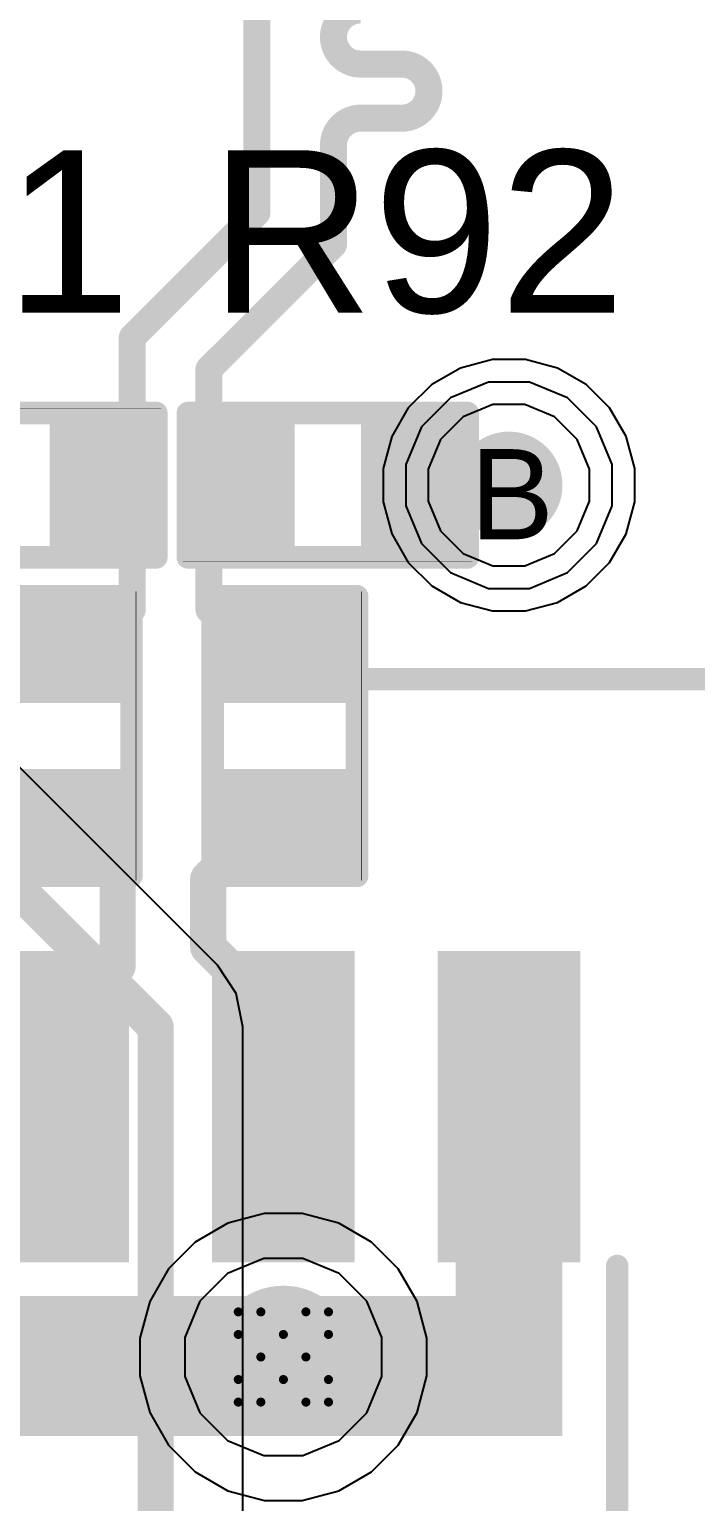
# Model space of a CAD drawing. Header units: inches. Extents: x 0 to 5379, y 0 to 5429.
# Drawn here: x 159.37 to 163.12, y 92.97 to 101.26 of the extents above; entities that cross this region are included whole.
import ezdxf

# ---------------------------------------------------------------- set-up
doc = ezdxf.new("R2010")
doc.units = ezdxf.units.IN
for name, color, linetype in [('Bottom Layer', 5, 'Continuous'), ('Bottom Solder', 6, 'Continuous'), ('Drill Drawing', 1, 'Continuous'), ('GND01', 16, 'Continuous'), ('GND02', 76, 'Continuous'), ('PWR', 156, 'Continuous'), ('SIG 01', 90, 'Continuous'), ('Top Layer', 1, 'Continuous'), ('Top Overlay', 2, 'Continuous'), ('Top Paste', 8, 'Continuous'), ('Top Solder', 216, 'Continuous'), ('Via Holes', 16, 'Continuous')]:
    doc.layers.add(name, color=color, linetype=linetype)
doc.styles.add('Arial', font='', dxfattribs={"height": 0.2})
doc.styles.get('Arial').set_extended_font_data('Arial')

# ---------------------------------------------------------------- blocks, each defined once
blk = doc.blocks.new('R___0402_29')
at = {"layer": 'Top Layer'}
for points in [[(-0.6985, -0.3175), (-0.6985, 0.3175), (-0.2413, 0.3175), (-0.2413, -0.3175)], [(0.2413, -0.3175), (0.2413, 0.3175), (0.6985, 0.3175), (0.6985, -0.3175)]]:
    blk.add_hatch(color=1, dxfattribs=at).paths.add_polyline_path(points)
at = {"layer": 'Top Paste'}
for points in [[(-0.6985, -0.3175), (-0.6985, 0.3175), (-0.2413, 0.3175), (-0.2413, -0.3175)], [(0.2413, -0.3175), (0.2413, 0.3175), (0.6985, 0.3175), (0.6985, -0.3175)]]:
    blk.add_hatch(color=8, dxfattribs=at).paths.add_polyline_path(points)
at = {"layer": 'Top Solder'}
for points in [[(-0.7535, -0.3725), (-0.7535, 0.3725), (-0.1863, 0.3725), (-0.1863, -0.3725)], [(0.1863, -0.3725), (0.1863, 0.3725), (0.7535, 0.3725), (0.7535, -0.3725)]]:
    blk.add_hatch(color=216, dxfattribs=at).paths.add_polyline_path(points)
at = {"layer": 'Top Overlay'}
for points in [[(0.7874, 0.4064, 0.127, 0.127, 0), (-0.7874, 0.4064, 0.127, 0.127, 0)], [(-0.7874, 0.4064, 0.127, 0.127, 0), (-0.7874, -0.4064, 0.127, 0.127, 0)], [(0.7874, 0.4064, 0.127, 0.127, 0), (0.7874, -0.4064, 0.127, 0.127, 0)], [(0.7874, -0.4064, 0.127, 0.127, 0), (-0.7874, -0.4064, 0.127, 0.127, 0)], [(0.8128, -0.4318, 0.00323, 0.00323, 0), (-0.8128, -0.4318, 0.00323, 0.00323, 0)]]:
    blk.add_lwpolyline(points, format="xyseb", dxfattribs=at)
for points in [[(-0.8191, 0.4064, 0.0635, 0.0635, 1), (-0.7556, 0.4064, 0.0635, 0.0635, 1)], [(-0.8191, 0.4064, 0.0635, 0.0635, 1), (-0.7556, 0.4064, 0.0635, 0.0635, 1)], [(0.7556, 0.4064, 0.0635, 0.0635, 1), (0.8191, 0.4064, 0.0635, 0.0635, 1)], [(0.7556, 0.4064, 0.0635, 0.0635, 1), (0.8191, 0.4064, 0.0635, 0.0635, 1)], [(-0.8191, -0.4064, 0.0635, 0.0635, 1), (-0.7556, -0.4064, 0.0635, 0.0635, 1)], [(-0.8191, -0.4064, 0.0635, 0.0635, 1), (-0.7556, -0.4064, 0.0635, 0.0635, 1)], [(0.7556, -0.4064, 0.0635, 0.0635, 1), (0.8191, -0.4064, 0.0635, 0.0635, 1)], [(0.7556, -0.4064, 0.0635, 0.0635, 1), (0.8191, -0.4064, 0.0635, 0.0635, 1)], [(-0.8136, -0.4318, 0.00161, 0.00161, 1), (-0.812, -0.4318, 0.00161, 0.00161, 1)], [(0.812, -0.4318, 0.00161, 0.00161, 1), (0.8136, -0.4318, 0.00161, 0.00161, 1)]]:
    blk.add_lwpolyline(points, format="xyseb", close=True, dxfattribs=at)
blk = doc.blocks.new('R___0402_30')
at = {"layer": 'Top Layer'}
for points in [[(-0.6985, -0.3175), (-0.6985, 0.3175), (-0.2413, 0.3175), (-0.2413, -0.3175)], [(0.2413, -0.3175), (0.2413, 0.3175), (0.6985, 0.3175), (0.6985, -0.3175)]]:
    blk.add_hatch(color=1, dxfattribs=at).paths.add_polyline_path(points)
at = {"layer": 'Top Paste'}
for points in [[(-0.6985, -0.3175), (-0.6985, 0.3175), (-0.2413, 0.3175), (-0.2413, -0.3175)], [(0.2413, -0.3175), (0.2413, 0.3175), (0.6985, 0.3175), (0.6985, -0.3175)]]:
    blk.add_hatch(color=8, dxfattribs=at).paths.add_polyline_path(points)
at = {"layer": 'Top Solder'}
for points in [[(-0.7535, -0.3725), (-0.7535, 0.3725), (-0.1863, 0.3725), (-0.1863, -0.3725)], [(0.1863, -0.3725), (0.1863, 0.3725), (0.7535, 0.3725), (0.7535, -0.3725)]]:
    blk.add_hatch(color=216, dxfattribs=at).paths.add_polyline_path(points)
at = {"layer": 'Top Overlay'}
for points in [[(-0.7874, 0.4064, 0.127, 0.127, 0), (0.7874, 0.4064, 0.127, 0.127, 0)], [(-0.7874, -0.4064, 0.127, 0.127, 0), (-0.7874, 0.4064, 0.127, 0.127, 0)], [(0.7874, -0.4064, 0.127, 0.127, 0), (0.7874, 0.4064, 0.127, 0.127, 0)], [(-0.7874, -0.4064, 0.127, 0.127, 0), (0.7874, -0.4064, 0.127, 0.127, 0)], [(-0.8128, -0.4318, 0.00323, 0.00323, 0), (0.8128, -0.4318, 0.00323, 0.00323, 0)]]:
    blk.add_lwpolyline(points, format="xyseb", dxfattribs=at)
for points in [[(-0.8191, 0.4064, 0.0635, 0.0635, 1), (-0.7556, 0.4064, 0.0635, 0.0635, 1)], [(-0.8191, 0.4064, 0.0635, 0.0635, 1), (-0.7556, 0.4064, 0.0635, 0.0635, 1)], [(0.7556, 0.4064, 0.0635, 0.0635, 1), (0.8191, 0.4064, 0.0635, 0.0635, 1)], [(0.7556, 0.4064, 0.0635, 0.0635, 1), (0.8191, 0.4064, 0.0635, 0.0635, 1)], [(-0.8191, -0.4064, 0.0635, 0.0635, 1), (-0.7556, -0.4064, 0.0635, 0.0635, 1)], [(-0.8191, -0.4064, 0.0635, 0.0635, 1), (-0.7556, -0.4064, 0.0635, 0.0635, 1)], [(0.7556, -0.4064, 0.0635, 0.0635, 1), (0.8191, -0.4064, 0.0635, 0.0635, 1)], [(0.7556, -0.4064, 0.0635, 0.0635, 1), (0.8191, -0.4064, 0.0635, 0.0635, 1)], [(-0.8136, -0.4318, 0.00161, 0.00161, 1), (-0.812, -0.4318, 0.00161, 0.00161, 1)], [(0.812, -0.4318, 0.00161, 0.00161, 1), (0.8136, -0.4318, 0.00161, 0.00161, 1)]]:
    blk.add_lwpolyline(points, format="xyseb", close=True, dxfattribs=at)
blk = doc.blocks.new('SOIC_8_0_154___3_90___W______73')
at = {"layer": 'Top Layer'}
for points in [[(-3.475, 1.605), (-3.475, 2.205), (-1.925, 2.205), (-1.925, 1.605)], [(1.925, 1.605), (1.925, 2.205), (3.475, 2.205), (3.475, 1.605)], [(-3.475, 0.335), (-3.475, 0.935), (-1.925, 0.935), (-1.925, 0.335)], [(1.925, 0.335), (1.925, 0.935), (3.475, 0.935), (3.475, 0.335)], [(-3.475, -0.935), (-3.475, -0.335), (-1.925, -0.335), (-1.925, -0.935)], [(1.925, -0.935), (1.925, -0.335), (3.475, -0.335), (3.475, -0.935)], [(-3.475, -2.205), (-3.475, -1.605), (-1.925, -1.605), (-1.925, -2.205)], [(1.925, -2.205), (1.925, -1.605), (3.475, -1.605), (3.475, -2.205)]]:
    blk.add_hatch(color=1, dxfattribs=at).paths.add_polyline_path(points)
at = {"layer": 'Top Overlay'}
blk.add_hatch(color=2, dxfattribs=at).paths.add_polyline_path([(-1.8382, 1.6254), (-1.4826, 1.6254), (-1.4826, 2.2096), (-1.8382, 2.2096)])
at = {"layer": 'Top Paste'}
for points in [[(-3.475, 1.605), (-3.475, 2.205), (-1.925, 2.205), (-1.925, 1.605)], [(1.925, 1.605), (1.925, 2.205), (3.475, 2.205), (3.475, 1.605)], [(-3.475, 0.335), (-3.475, 0.935), (-1.925, 0.935), (-1.925, 0.335)], [(1.925, 0.335), (1.925, 0.935), (3.475, 0.935), (3.475, 0.335)], [(-3.475, -0.935), (-3.475, -0.335), (-1.925, -0.335), (-1.925, -0.935)], [(1.925, -0.935), (1.925, -0.335), (3.475, -0.335), (3.475, -0.935)], [(-3.475, -2.205), (-3.475, -1.605), (-1.925, -1.605), (-1.925, -2.205)], [(1.925, -2.205), (1.925, -1.605), (3.475, -1.605), (3.475, -2.205)]]:
    blk.add_hatch(color=8, dxfattribs=at).paths.add_polyline_path(points)
at = {"layer": 'Top Solder'}
for points in [[(-3.5766, 1.5034), (-3.5766, 2.3066), (-1.8234, 2.3066), (-1.8234, 1.5034)], [(1.8234, 1.5034), (1.8234, 2.3066), (3.5766, 2.3066), (3.5766, 1.5034)], [(-3.5766, 0.2334), (-3.5766, 1.0366), (-1.8234, 1.0366), (-1.8234, 0.2334)], [(1.8234, 0.2334), (1.8234, 1.0366), (3.5766, 1.0366), (3.5766, 0.2334)], [(-3.5766, -1.0366), (-3.5766, -0.2334), (-1.8234, -0.2334), (-1.8234, -1.0366)], [(1.8234, -1.0366), (1.8234, -0.2334), (3.5766, -0.2334), (3.5766, -1.0366)], [(-3.5766, -2.3066), (-3.5766, -1.5034), (-1.8234, -1.5034), (-1.8234, -2.3066)], [(1.8234, -2.3066), (1.8234, -1.5034), (3.5766, -1.5034), (3.5766, -2.3066)]]:
    blk.add_hatch(color=216, dxfattribs=at).paths.add_polyline_path(points)
at = {"layer": 'Top Overlay'}
for points in [[(-1.8288, 2.5146, 0.127, 0.127, 0), (1.8034, 2.5146, 0.127, 0.127, 0)], [(-3.794, 2.0574, 0.127, 0.127, 0), (-3.667, 1.9304, 0.127, 0.127, 0)], [(-3.794, 2.0574, 0.127, 0.127, 0), (-3.794, 1.8034, 0.127, 0.127, 0)], [(-3.667, 1.9304, 0.127, 0.127, 0), (-3.794, 1.8034, 0.127, 0.127, 0)], [(-1.8288, -2.5146, 0.127, 0.127, 0), (1.8034, -2.5146, 0.127, 0.127, 0)]]:
    blk.add_lwpolyline(points, format="xyseb", dxfattribs=at)
for points in [[(-1.8605, 2.5146, 0.0635, 0.0635, 1), (-1.7971, 2.5146, 0.0635, 0.0635, 1)], [(1.7716, 2.5146, 0.0635, 0.0635, 1), (1.8352, 2.5146, 0.0635, 0.0635, 1)], [(-3.8258, 2.0574, 0.0635, 0.0635, 1), (-3.7623, 2.0574, 0.0635, 0.0635, 1)], [(-3.8258, 2.0574, 0.0635, 0.0635, 1), (-3.7623, 2.0574, 0.0635, 0.0635, 1)], [(-3.6988, 1.9304, 0.0635, 0.0635, 1), (-3.6353, 1.9304, 0.0635, 0.0635, 1)], [(-3.6988, 1.9304, 0.0635, 0.0635, 1), (-3.6353, 1.9304, 0.0635, 0.0635, 1)], [(-3.8258, 1.8034, 0.0635, 0.0635, 1), (-3.7623, 1.8034, 0.0635, 0.0635, 1)], [(-3.8258, 1.8034, 0.0635, 0.0635, 1), (-3.7623, 1.8034, 0.0635, 0.0635, 1)], [(-1.8605, -2.5146, 0.0635, 0.0635, 1), (-1.7971, -2.5146, 0.0635, 0.0635, 1)], [(1.7716, -2.5146, 0.0635, 0.0635, 1), (1.8352, -2.5146, 0.0635, 0.0635, 1)]]:
    blk.add_lwpolyline(points, format="xyseb", close=True, dxfattribs=at)
blk = doc.blocks.new('R___0402_76')
at = {"layer": 'Top Layer'}
for points in [[(-0.6985, -0.3175), (-0.6985, 0.3175), (-0.2413, 0.3175), (-0.2413, -0.3175)], [(0.2413, -0.3175), (0.2413, 0.3175), (0.6985, 0.3175), (0.6985, -0.3175)]]:
    blk.add_hatch(color=1, dxfattribs=at).paths.add_polyline_path(points)
at = {"layer": 'Top Paste'}
for points in [[(-0.6985, -0.3175), (-0.6985, 0.3175), (-0.2413, 0.3175), (-0.2413, -0.3175)], [(0.2413, -0.3175), (0.2413, 0.3175), (0.6985, 0.3175), (0.6985, -0.3175)]]:
    blk.add_hatch(color=8, dxfattribs=at).paths.add_polyline_path(points)
at = {"layer": 'Top Solder'}
for points in [[(-0.7535, -0.3725), (-0.7535, 0.3725), (-0.1863, 0.3725), (-0.1863, -0.3725)], [(0.1863, -0.3725), (0.1863, 0.3725), (0.7535, 0.3725), (0.7535, -0.3725)]]:
    blk.add_hatch(color=216, dxfattribs=at).paths.add_polyline_path(points)
at = {"layer": 'Top Overlay'}
for points in [[(-0.7874, 0.4064, 0.127, 0.127, 0), (0.7874, 0.4064, 0.127, 0.127, 0)], [(-0.7874, 0.4064, 0.127, 0.127, 0), (-0.7874, -0.4064, 0.127, 0.127, 0)], [(0.7874, 0.4064, 0.127, 0.127, 0), (0.7874, -0.4064, 0.127, 0.127, 0)], [(-0.7874, -0.4064, 0.127, 0.127, 0), (0.7874, -0.4064, 0.127, 0.127, 0)], [(-0.8128, -0.4318, 0.00323, 0.00323, 0), (0.8128, -0.4318, 0.00323, 0.00323, 0)]]:
    blk.add_lwpolyline(points, format="xyseb", dxfattribs=at)
for points in [[(-0.8191, 0.4064, 0.0635, 0.0635, 1), (-0.7556, 0.4064, 0.0635, 0.0635, 1)], [(-0.8191, 0.4064, 0.0635, 0.0635, 1), (-0.7556, 0.4064, 0.0635, 0.0635, 1)], [(0.7556, 0.4064, 0.0635, 0.0635, 1), (0.8191, 0.4064, 0.0635, 0.0635, 1)], [(0.7556, 0.4064, 0.0635, 0.0635, 1), (0.8191, 0.4064, 0.0635, 0.0635, 1)], [(-0.8191, -0.4064, 0.0635, 0.0635, 1), (-0.7556, -0.4064, 0.0635, 0.0635, 1)], [(-0.8191, -0.4064, 0.0635, 0.0635, 1), (-0.7556, -0.4064, 0.0635, 0.0635, 1)], [(0.7556, -0.4064, 0.0635, 0.0635, 1), (0.8191, -0.4064, 0.0635, 0.0635, 1)], [(0.7556, -0.4064, 0.0635, 0.0635, 1), (0.8191, -0.4064, 0.0635, 0.0635, 1)], [(-0.8136, -0.4318, 0.00161, 0.00161, 1), (-0.812, -0.4318, 0.00161, 0.00161, 1)], [(0.812, -0.4318, 0.00161, 0.00161, 1), (0.8136, -0.4318, 0.00161, 0.00161, 1)]]:
    blk.add_lwpolyline(points, format="xyseb", close=True, dxfattribs=at)
blk = doc.blocks.new('R___0402_77')
at = {"layer": 'Top Layer'}
for points in [[(-0.6985, -0.3175), (-0.6985, 0.3175), (-0.2413, 0.3175), (-0.2413, -0.3175)], [(0.2413, -0.3175), (0.2413, 0.3175), (0.6985, 0.3175), (0.6985, -0.3175)]]:
    blk.add_hatch(color=1, dxfattribs=at).paths.add_polyline_path(points)
at = {"layer": 'Top Paste'}
for points in [[(-0.6985, -0.3175), (-0.6985, 0.3175), (-0.2413, 0.3175), (-0.2413, -0.3175)], [(0.2413, -0.3175), (0.2413, 0.3175), (0.6985, 0.3175), (0.6985, -0.3175)]]:
    blk.add_hatch(color=8, dxfattribs=at).paths.add_polyline_path(points)
at = {"layer": 'Top Solder'}
for points in [[(-0.7535, -0.3725), (-0.7535, 0.3725), (-0.1863, 0.3725), (-0.1863, -0.3725)], [(0.1863, -0.3725), (0.1863, 0.3725), (0.7535, 0.3725), (0.7535, -0.3725)]]:
    blk.add_hatch(color=216, dxfattribs=at).paths.add_polyline_path(points)
at = {"layer": 'Top Overlay'}
for points in [[(-0.7874, 0.4064, 0.127, 0.127, 0), (0.7874, 0.4064, 0.127, 0.127, 0)], [(-0.7874, 0.4064, 0.127, 0.127, 0), (-0.7874, -0.4064, 0.127, 0.127, 0)], [(0.7874, 0.4064, 0.127, 0.127, 0), (0.7874, -0.4064, 0.127, 0.127, 0)], [(-0.7874, -0.4064, 0.127, 0.127, 0), (0.7874, -0.4064, 0.127, 0.127, 0)], [(-0.8128, -0.4318, 0.00323, 0.00323, 0), (0.8128, -0.4318, 0.00323, 0.00323, 0)]]:
    blk.add_lwpolyline(points, format="xyseb", dxfattribs=at)
for points in [[(-0.8191, 0.4064, 0.0635, 0.0635, 1), (-0.7556, 0.4064, 0.0635, 0.0635, 1)], [(-0.8191, 0.4064, 0.0635, 0.0635, 1), (-0.7556, 0.4064, 0.0635, 0.0635, 1)], [(0.7556, 0.4064, 0.0635, 0.0635, 1), (0.8191, 0.4064, 0.0635, 0.0635, 1)], [(0.7556, 0.4064, 0.0635, 0.0635, 1), (0.8191, 0.4064, 0.0635, 0.0635, 1)], [(-0.8191, -0.4064, 0.0635, 0.0635, 1), (-0.7556, -0.4064, 0.0635, 0.0635, 1)], [(-0.8191, -0.4064, 0.0635, 0.0635, 1), (-0.7556, -0.4064, 0.0635, 0.0635, 1)], [(0.7556, -0.4064, 0.0635, 0.0635, 1), (0.8191, -0.4064, 0.0635, 0.0635, 1)], [(0.7556, -0.4064, 0.0635, 0.0635, 1), (0.8191, -0.4064, 0.0635, 0.0635, 1)], [(-0.8136, -0.4318, 0.00161, 0.00161, 1), (-0.812, -0.4318, 0.00161, 0.00161, 1)], [(0.812, -0.4318, 0.00161, 0.00161, 1), (0.8136, -0.4318, 0.00161, 0.00161, 1)]]:
    blk.add_lwpolyline(points, format="xyseb", close=True, dxfattribs=at)

msp = doc.modelspace()

# ---------------------------------------------------------------- hatches: boundary and pattern name
at = {"layer": 'Bottom Layer'}
h = msp.add_hatch(color=5, dxfattribs=at)
edge = h.paths.add_edge_path()
edge.add_arc((162.067, 98.6896), 0.2, 0, 360)
h = msp.add_hatch(color=5, dxfattribs=at)
edge = h.paths.add_edge_path()
edge.add_arc((160.797, 93.7804), 0.3, 0, 360)
at = {"layer": 'Bottom Solder'}
h = msp.add_hatch(color=6, dxfattribs=at)
edge = h.paths.add_edge_path()
edge.add_arc((162.067, 98.6896), 0.3016, 0, 360)
h = msp.add_hatch(color=6, dxfattribs=at)
edge = h.paths.add_edge_path()
edge.add_arc((160.797, 93.7804), 0.4016, 0, 360)
at = {"layer": 'GND01'}
h = msp.add_hatch(color=16, dxfattribs=at)
edge = h.paths.add_edge_path()
edge.add_arc((162.067, 98.6896), 0.2, 0, 360)
h = msp.add_hatch(color=16, dxfattribs=at)
edge = h.paths.add_edge_path()
edge.add_arc((160.797, 93.7804), 0.3, 0, 360)
at = {"layer": 'GND02'}
h = msp.add_hatch(color=76, dxfattribs=at)
edge = h.paths.add_edge_path()
edge.add_arc((162.067, 98.6896), 0.2, 0, 360)
h = msp.add_hatch(color=76, dxfattribs=at)
edge = h.paths.add_edge_path()
edge.add_arc((160.797, 93.7804), 0.3, 0, 360)
at = {"layer": 'PWR'}
h = msp.add_hatch(color=156, dxfattribs=at)
edge = h.paths.add_edge_path()
edge.add_arc((162.067, 98.6896), 0.2, 0, 360)
h = msp.add_hatch(color=156, dxfattribs=at)
edge = h.paths.add_edge_path()
edge.add_arc((160.797, 93.7804), 0.3, 0, 360)
at = {"layer": 'SIG 01'}
h = msp.add_hatch(color=90, dxfattribs=at)
edge = h.paths.add_edge_path()
edge.add_arc((162.067, 98.6896), 0.2, 0, 360)
h = msp.add_hatch(color=90, dxfattribs=at)
edge = h.paths.add_edge_path()
edge.add_arc((160.797, 93.7804), 0.3, 0, 360)
at = {"layer": 'Top Layer'}
h = msp.add_hatch(color=1, dxfattribs=at)
edge = h.paths.add_edge_path()
edge.add_arc((162.067, 98.6896), 0.2, 0, 360)
for points in [[(162.367, 95.9643), (161.767, 95.9643), (161.767, 93.3363), (162.367, 93.3363)], [(162.367, 94.1244), (156.552, 94.1244), (156.552, 93.3363), (162.367, 93.3363)]]:
    msp.add_hatch(color=1, dxfattribs=at).paths.add_polyline_path(points)
h = msp.add_hatch(color=1, dxfattribs=at)
edge = h.paths.add_edge_path()
edge.add_arc((160.797, 93.7804), 0.3, 0, 360)
at = {"layer": 'Top Solder'}
h = msp.add_hatch(color=216, dxfattribs=at)
edge = h.paths.add_edge_path()
edge.add_arc((162.067, 98.6896), 0.3016, 0, 360)
h = msp.add_hatch(color=216, dxfattribs=at)
edge = h.paths.add_edge_path()
edge.add_arc((160.797, 93.7804), 0.4016, 0, 360)
at = {"layer": 'Via Holes'}
h = msp.add_hatch(color=7, dxfattribs=at)
edge = h.paths.add_edge_path()
edge.add_arc((162.067, 98.6896), 0.1, 0, 360)
h = msp.add_hatch(color=7, dxfattribs=at)
edge = h.paths.add_edge_path()
edge.add_arc((160.797, 93.7804), 0.15, 0, 360)

# ---------------------------------------------------------------- linework, layer by layer
at = {"layer": 'Bottom Layer'}
for p, q in [((161.9738, 99.3976), (161.7937, 99.3494)), ((162.1602, 99.3976), (161.9738, 99.3976)), ((162.3403, 99.3494), (162.1602, 99.3976)), ((161.7937, 99.3494), (161.6323, 99.2562)), ((162.5017, 99.2562), (162.3403, 99.3494)), ((161.6323, 99.2562), (161.5005, 99.1243)), ((162.6336, 99.1243), (162.5017, 99.2562)), ((161.5005, 99.1243), (161.4073, 98.9629)), ((162.7268, 98.9629), (162.6336, 99.1243)), ((161.4073, 98.9629), (161.359, 98.7828)), ((162.775, 98.7828), (162.7268, 98.9629)), ((161.359, 98.7828), (161.359, 98.5964)), ((162.775, 98.5964), (162.775, 98.7828)), ((161.359, 98.5964), (161.4073, 98.4163)), ((162.7268, 98.4163), (162.775, 98.5964)), ((161.4073, 98.4163), (161.5005, 98.2549)), ((162.6336, 98.2549), (162.7268, 98.4163)), ((161.5005, 98.2549), (161.6323, 98.1231)), ((162.5017, 98.1231), (162.6336, 98.2549)), ((161.6323, 98.1231), (161.7937, 98.0299)), ((162.3403, 98.0299), (162.5017, 98.1231)), ((161.7937, 98.0299), (161.9738, 97.9816)), ((162.1602, 97.9816), (162.3403, 98.0299)), ((161.9738, 97.9816), (162.1602, 97.9816)), ((160.6906, 94.5884), (160.4851, 94.5333)), ((160.9034, 94.5884), (160.6906, 94.5884)), ((161.1089, 94.5333), (160.9034, 94.5884)), ((160.4851, 94.5333), (160.3009, 94.427)), ((161.2931, 94.427), (161.1089, 94.5333)), ((160.3009, 94.427), (160.1505, 94.2765)), ((161.4436, 94.2765), (161.2931, 94.427)), ((160.1505, 94.2765), (160.0441, 94.0923)), ((161.55, 94.0923), (161.4436, 94.2765)), ((160.0441, 94.0923), (159.989, 93.8868)), ((161.605, 93.8868), (161.55, 94.0923)), ((159.989, 93.8868), (159.989, 93.674)), ((161.605, 93.674), (161.605, 93.8868)), ((159.989, 93.674), (160.0441, 93.4685)), ((161.55, 93.4685), (161.605, 93.674)), ((160.0441, 93.4685), (160.1505, 93.2843)), ((161.4436, 93.2843), (161.55, 93.4685)), ((160.1505, 93.2843), (160.3009, 93.1338)), ((161.2931, 93.1338), (161.4436, 93.2843)), ((160.3009, 93.1338), (160.4851, 93.0275)), ((161.1089, 93.0275), (161.2931, 93.1338)), ((160.4851, 93.0275), (160.6906, 92.9724)), ((160.9034, 92.9724), (161.1089, 93.0275)), ((160.6906, 92.9724), (160.9034, 92.9724))]:
    msp.add_line(p, q, dxfattribs=at)
at = {"layer": 'Drill Drawing'}
for points in [[(160.543, 93.9074, 0.0508, 0.0508, 0), (160.543, 94.0344, 0.0508, 0.0508, 0)], [(160.543, 94.0344, 0.0508, 0.0508, 0), (160.67, 94.0344, 0.0508, 0.0508, 0)], [(160.67, 94.0344, 0.0508, 0.0508, 0), (160.797, 93.9074, 0.0508, 0.0508, 0)], [(160.797, 93.9074, 0.0508, 0.0508, 0), (160.924, 94.0344, 0.0508, 0.0508, 0)], [(160.924, 94.0344, 0.0508, 0.0508, 0), (161.051, 94.0344, 0.0508, 0.0508, 0)], [(161.051, 93.9074, 0.0508, 0.0508, 0), (161.051, 94.0344, 0.0508, 0.0508, 0)], [(160.543, 93.9074, 0.0508, 0.0508, 0), (160.67, 93.7804, 0.0508, 0.0508, 0)], [(160.924, 93.7804, 0.0508, 0.0508, 0), (161.051, 93.9074, 0.0508, 0.0508, 0)], [(160.543, 93.6534, 0.0508, 0.0508, 0), (160.67, 93.7804, 0.0508, 0.0508, 0)], [(160.924, 93.7804, 0.0508, 0.0508, 0), (161.051, 93.6534, 0.0508, 0.0508, 0)], [(160.543, 93.5264, 0.0508, 0.0508, 0), (160.543, 93.6534, 0.0508, 0.0508, 0)], [(160.67, 93.5264, 0.0508, 0.0508, 0), (160.797, 93.6534, 0.0508, 0.0508, 0)], [(160.797, 93.6534, 0.0508, 0.0508, 0), (160.924, 93.5264, 0.0508, 0.0508, 0)], [(161.051, 93.5264, 0.0508, 0.0508, 0), (161.051, 93.6534, 0.0508, 0.0508, 0)], [(160.543, 93.5264, 0.0508, 0.0508, 0), (160.67, 93.5264, 0.0508, 0.0508, 0)], [(160.924, 93.5264, 0.0508, 0.0508, 0), (161.051, 93.5264, 0.0508, 0.0508, 0)]]:
    msp.add_lwpolyline(points, format="xyseb", dxfattribs=at)
for points in [[(160.5303, 94.0344, 0.0254, 0.0254, 1), (160.5557, 94.0344, 0.0254, 0.0254, 1)], [(160.5303, 94.0344, 0.0254, 0.0254, 1), (160.5557, 94.0344, 0.0254, 0.0254, 1)], [(160.6573, 94.0344, 0.0254, 0.0254, 1), (160.6827, 94.0344, 0.0254, 0.0254, 1)], [(160.6573, 94.0344, 0.0254, 0.0254, 1), (160.6827, 94.0344, 0.0254, 0.0254, 1)], [(160.9113, 94.0344, 0.0254, 0.0254, 1), (160.9367, 94.0344, 0.0254, 0.0254, 1)], [(160.9113, 94.0344, 0.0254, 0.0254, 1), (160.9367, 94.0344, 0.0254, 0.0254, 1)], [(161.0383, 94.0344, 0.0254, 0.0254, 1), (161.0637, 94.0344, 0.0254, 0.0254, 1)], [(161.0383, 94.0344, 0.0254, 0.0254, 1), (161.0637, 94.0344, 0.0254, 0.0254, 1)], [(160.5303, 93.9074, 0.0254, 0.0254, 1), (160.5557, 93.9074, 0.0254, 0.0254, 1)], [(160.5303, 93.9074, 0.0254, 0.0254, 1), (160.5557, 93.9074, 0.0254, 0.0254, 1)], [(160.7843, 93.9074, 0.0254, 0.0254, 1), (160.8097, 93.9074, 0.0254, 0.0254, 1)], [(160.7843, 93.9074, 0.0254, 0.0254, 1), (160.8097, 93.9074, 0.0254, 0.0254, 1)], [(161.0383, 93.9074, 0.0254, 0.0254, 1), (161.0637, 93.9074, 0.0254, 0.0254, 1)], [(161.0383, 93.9074, 0.0254, 0.0254, 1), (161.0637, 93.9074, 0.0254, 0.0254, 1)], [(160.6573, 93.7804, 0.0254, 0.0254, 1), (160.6827, 93.7804, 0.0254, 0.0254, 1)], [(160.6573, 93.7804, 0.0254, 0.0254, 1), (160.6827, 93.7804, 0.0254, 0.0254, 1)], [(160.9113, 93.7804, 0.0254, 0.0254, 1), (160.9367, 93.7804, 0.0254, 0.0254, 1)], [(160.9113, 93.7804, 0.0254, 0.0254, 1), (160.9367, 93.7804, 0.0254, 0.0254, 1)], [(160.5303, 93.6534, 0.0254, 0.0254, 1), (160.5557, 93.6534, 0.0254, 0.0254, 1)], [(160.5303, 93.6534, 0.0254, 0.0254, 1), (160.5557, 93.6534, 0.0254, 0.0254, 1)], [(160.7843, 93.6534, 0.0254, 0.0254, 1), (160.8097, 93.6534, 0.0254, 0.0254, 1)], [(160.7843, 93.6534, 0.0254, 0.0254, 1), (160.8097, 93.6534, 0.0254, 0.0254, 1)], [(161.0383, 93.6534, 0.0254, 0.0254, 1), (161.0637, 93.6534, 0.0254, 0.0254, 1)], [(161.0383, 93.6534, 0.0254, 0.0254, 1), (161.0637, 93.6534, 0.0254, 0.0254, 1)], [(160.5303, 93.5264, 0.0254, 0.0254, 1), (160.5557, 93.5264, 0.0254, 0.0254, 1)], [(160.5303, 93.5264, 0.0254, 0.0254, 1), (160.5557, 93.5264, 0.0254, 0.0254, 1)], [(160.6573, 93.5264, 0.0254, 0.0254, 1), (160.6827, 93.5264, 0.0254, 0.0254, 1)], [(160.6573, 93.5264, 0.0254, 0.0254, 1), (160.6827, 93.5264, 0.0254, 0.0254, 1)], [(160.9113, 93.5264, 0.0254, 0.0254, 1), (160.9367, 93.5264, 0.0254, 0.0254, 1)], [(160.9113, 93.5264, 0.0254, 0.0254, 1), (160.9367, 93.5264, 0.0254, 0.0254, 1)], [(161.0383, 93.5264, 0.0254, 0.0254, 1), (161.0637, 93.5264, 0.0254, 0.0254, 1)], [(161.0383, 93.5264, 0.0254, 0.0254, 1), (161.0637, 93.5264, 0.0254, 0.0254, 1)]]:
    msp.add_lwpolyline(points, format="xyseb", close=True, dxfattribs=at)
at = {"layer": 'GND01'}
for p, q in [((161.9767, 99.1436), (161.8099, 99.0745)), ((162.1573, 99.1436), (161.9767, 99.1436)), ((162.3242, 99.0745), (162.1573, 99.1436)), ((161.8099, 99.0745), (161.6821, 98.9468)), ((162.4519, 98.9468), (162.3242, 99.0745)), ((161.6821, 98.9468), (161.613, 98.7799)), ((162.521, 98.7799), (162.4519, 98.9468)), ((161.613, 98.7799), (161.613, 98.5993)), ((162.521, 98.5993), (162.521, 98.7799)), ((161.613, 98.5993), (161.6821, 98.4324)), ((162.4519, 98.4324), (162.521, 98.5993)), ((161.6821, 98.4324), (161.8099, 98.3047)), ((162.3242, 98.3047), (162.4519, 98.4324)), ((161.8099, 98.3047), (161.9767, 98.2356)), ((161.9767, 98.2356), (162.1573, 98.2356)), ((162.1573, 98.2356), (162.3242, 98.3047))]:
    msp.add_line(p, q, dxfattribs=at)
at = {"layer": 'GND02'}
for p, q in [((161.9767, 99.1436), (161.8099, 99.0745)), ((162.1573, 99.1436), (161.9767, 99.1436)), ((162.3242, 99.0745), (162.1573, 99.1436)), ((161.8099, 99.0745), (161.6821, 98.9468)), ((162.4519, 98.9468), (162.3242, 99.0745)), ((161.6821, 98.9468), (161.613, 98.7799)), ((162.521, 98.7799), (162.4519, 98.9468)), ((161.613, 98.7799), (161.613, 98.5993)), ((162.521, 98.5993), (162.521, 98.7799)), ((161.613, 98.5993), (161.6821, 98.4324)), ((162.4519, 98.4324), (162.521, 98.5993)), ((161.6821, 98.4324), (161.8099, 98.3047)), ((162.3242, 98.3047), (162.4519, 98.4324)), ((161.8099, 98.3047), (161.9767, 98.2356)), ((161.9767, 98.2356), (162.1573, 98.2356)), ((162.1573, 98.2356), (162.3242, 98.3047))]:
    msp.add_line(p, q, dxfattribs=at)
at = {"layer": 'PWR'}
for p, q in [((160.6868, 94.3344), (160.4832, 94.2501)), ((160.9072, 94.3344), (160.6868, 94.3344)), ((161.1108, 94.2501), (160.9072, 94.3344)), ((160.4832, 94.2501), (160.3274, 94.0942)), ((161.2667, 94.0942), (161.1108, 94.2501)), ((160.3274, 94.0942), (160.243, 93.8906)), ((161.351, 93.8906), (161.2667, 94.0942)), ((160.243, 93.8906), (160.243, 93.6702)), ((161.351, 93.6702), (161.351, 93.8906)), ((160.243, 93.6702), (160.3274, 93.4666)), ((161.2667, 93.4666), (161.351, 93.6702)), ((160.3274, 93.4666), (160.4832, 93.3107)), ((161.1108, 93.3107), (161.2667, 93.4666)), ((160.4832, 93.3107), (160.6868, 93.2264)), ((160.9072, 93.2264), (161.1108, 93.3107)), ((160.6868, 93.2264), (160.9072, 93.2264))]:
    msp.add_line(p, q, dxfattribs=at)
at = {"layer": 'SIG 01'}
for p, q in [((161.9515, 99.2706), (161.7379, 99.1822)), ((162.1826, 99.2706), (161.9515, 99.2706)), ((162.3961, 99.1822), (162.1826, 99.2706)), ((161.7379, 99.1822), (161.5745, 99.0187)), ((162.5596, 99.0187), (162.3961, 99.1822)), ((161.5745, 99.0187), (161.486, 98.8052)), ((162.648, 98.8052), (162.5596, 99.0187)), ((161.486, 98.8052), (161.486, 98.574)), ((162.648, 98.574), (162.648, 98.8052)), ((161.486, 98.574), (161.5745, 98.3605)), ((162.5596, 98.3605), (162.648, 98.574)), ((161.5745, 98.3605), (161.7379, 98.1971)), ((162.3961, 98.1971), (162.5596, 98.3605)), ((161.7379, 98.1971), (161.9515, 98.1086)), ((162.1826, 98.1086), (162.3961, 98.1971)), ((161.9515, 98.1086), (162.1826, 98.1086)), ((160.4252, 95.9874), (158.7602, 97.6525)), ((160.5319, 95.8278), (160.4252, 95.9874)), ((160.5694, 95.6395), (160.5319, 95.8278)), ((160.5694, 90.8494), (160.5694, 95.6395))]:
    msp.add_line(p, q, dxfattribs=at)
for points in [[(158.4123, 97.3046, 0.2032, 0.2032, 0), (160.0773, 95.6395, 0.2032, 0.2032, 0)], [(160.0773, 87.7903, 0.2032, 0.2032, 0), (160.0773, 95.6395, 0.2032, 0.2032, 0)]]:
    msp.add_lwpolyline(points, format="xyseb", dxfattribs=at)
msp.add_lwpolyline([(160.0265, 95.6395, 0.1016, 0.1016, 1), (160.1281, 95.6395, 0.1016, 0.1016, 1)], format="xyseb", close=True, dxfattribs=at)
msp.add_lwpolyline([(160.0265, 95.6395, 0.1016, 0.1016, 1), (160.1281, 95.6395, 0.1016, 0.1016, 1)], format="xyseb", close=True, dxfattribs=at)
at = {"layer": 'Top Layer'}
for points in [[(160.6473, 100.2228, 0.1524, 0.1524, 0), (160.6473, 103.3549, 0.1524, 0.1524, 0)], [(161.2315, 101.061, 0.1524, 0.1524, -1), (161.2315, 101.3658, 0.1524, 0.1524, 0)], [(161.2315, 101.061, 0.1524, 0.1524, 0), (161.4643, 101.061, 0.1524, 0.1524, 0)], [(161.4643, 101.061, 0.1524, 0.1524, -1), (161.4643, 100.7562, 0.1524, 0.1524, 0)], [(161.0791, 100.6038, 0.1524, 0.1524, -0.414214), (161.2315, 100.7562, 0.1524, 0.1524, 0)], [(161.2315, 100.7562, 0.1524, 0.1524, 0), (161.4643, 100.7562, 0.1524, 0.1524, 0)], [(161.0791, 100.2228, 0.1524, 0.1524, 0), (161.0791, 100.6038, 0.1524, 0.1524, 0)], [(159.9461, 99.5216, 0.1524, 0.1524, 0), (160.6473, 100.2228, 0.1524, 0.1524, 0)], [(161.0791, 100.044, 0.1524, 0.1524, 0), (161.0791, 100.2228, 0.1524, 0.1524, 0)], [(160.3779, 99.3428, 0.1524, 0.1524, 0), (161.0791, 100.044, 0.1524, 0.1524, 0)], [(159.9461, 97.9888, 0.1524, 0.1524, 0), (159.9461, 99.5216, 0.1524, 0.1524, 0)], [(160.3779, 97.9888, 0.1524, 0.1524, 0), (160.3779, 99.3428, 0.1524, 0.1524, 0)], [(161.5167, 98.6896, 0.254, 0.254, 0), (162.067, 98.6896, 0.254, 0.254, 0)], [(159.8568, 97.8995, 0.1524, 0.1524, 0), (159.9461, 97.9888, 0.1524, 0.1524, 0)], [(160.3779, 97.9888, 0.1524, 0.1524, 0), (160.4672, 97.8995, 0.1524, 0.1524, 0)], [(159.527, 97.7471, 0.1524, 0.1524, 0), (159.6794, 97.8995, 0.1524, 0.1524, 0)], [(159.6794, 97.8995, 0.1524, 0.1524, 0), (159.8568, 97.8995, 0.1524, 0.1524, 0)], [(160.4672, 97.8995, 0.1524, 0.1524, 0), (160.6446, 97.8995, 0.1524, 0.1524, 0)], [(160.6446, 97.8995, 0.1524, 0.1524, 0), (160.797, 97.7471, 0.1524, 0.1524, 0)], [(159.527, 96.8073, 0.2032, 0.2032, 0), (159.6159, 96.8073, 0.2032, 0.2032, 0)], [(159.6159, 96.8073, 0.2032, 0.2032, 0), (159.8639, 96.5593, 0.2032, 0.2032, 0)], [(160.5811, 96.6803, 0.2032, 0.2032, 0), (160.7081, 96.8073, 0.2032, 0.2032, 0)], [(160.7081, 96.8073, 0.2032, 0.2032, 0), (160.797, 96.8073, 0.2032, 0.2032, 0)], [(160.3736, 96.4728, 0.2032, 0.2032, 0), (160.5811, 96.6803, 0.2032, 0.2032, 0)], [(160.5811, 96.6803, 0.2032, 0.2032, 0), (160.5811, 96.6803, 0.2032, 0.2032, 0)], [(159.8639, 95.9818, 0.2032, 0.2032, 0), (159.8639, 96.5593, 0.2032, 0.2032, 0)], [(160.3736, 96.0878, 0.2032, 0.2032, 0), (160.3736, 96.4728, 0.2032, 0.2032, 0)], [(160.3736, 96.0878, 0.2032, 0.2032, 0), (160.797, 95.6643, 0.2032, 0.2032, 0)], [(159.7449, 95.8627, 0.2032, 0.2032, 0), (159.8639, 95.9818, 0.2032, 0.2032, 0)], [(159.527, 95.6643, 0.2032, 0.2032, 0), (159.7254, 95.8627, 0.2032, 0.2032, 0)], [(159.7254, 95.8627, 0.2032, 0.2032, 0), (159.7449, 95.8627, 0.2032, 0.2032, 0)], [(159.527, 95.1893, 0.2032, 0.2032, 0), (159.527, 95.6643, 0.2032, 0.2032, 0)], [(160.797, 95.1893, 0.2032, 0.2032, 0), (160.797, 95.6643, 0.2032, 0.2032, 0)]]:
    msp.add_lwpolyline(points, format="xyseb", dxfattribs=at)
for points in [[(161.1934, 101.061, 0.0762, 0.0762, 1), (161.2696, 101.061, 0.0762, 0.0762, 1)], [(161.1934, 101.061, 0.0762, 0.0762, 1), (161.2696, 101.061, 0.0762, 0.0762, 1)], [(161.4262, 101.061, 0.0762, 0.0762, 1), (161.5024, 101.061, 0.0762, 0.0762, 1)], [(161.4262, 101.061, 0.0762, 0.0762, 1), (161.5024, 101.061, 0.0762, 0.0762, 1)], [(161.1934, 100.7562, 0.0762, 0.0762, 1), (161.2696, 100.7562, 0.0762, 0.0762, 1)], [(161.1934, 100.7562, 0.0762, 0.0762, 1), (161.2696, 100.7562, 0.0762, 0.0762, 1)], [(161.4262, 100.7562, 0.0762, 0.0762, 1), (161.5024, 100.7562, 0.0762, 0.0762, 1)], [(161.4262, 100.7562, 0.0762, 0.0762, 1), (161.5024, 100.7562, 0.0762, 0.0762, 1)], [(161.041, 100.6038, 0.0762, 0.0762, 1), (161.1172, 100.6038, 0.0762, 0.0762, 1)], [(161.041, 100.6038, 0.0762, 0.0762, 1), (161.1172, 100.6038, 0.0762, 0.0762, 1)], [(160.6092, 100.2228, 0.0762, 0.0762, 1), (160.6854, 100.2228, 0.0762, 0.0762, 1)], [(160.6092, 100.2228, 0.0762, 0.0762, 1), (160.6854, 100.2228, 0.0762, 0.0762, 1)], [(161.041, 100.2228, 0.0762, 0.0762, 1), (161.1172, 100.2228, 0.0762, 0.0762, 1)], [(161.041, 100.2228, 0.0762, 0.0762, 1), (161.1172, 100.2228, 0.0762, 0.0762, 1)], [(161.041, 100.044, 0.0762, 0.0762, 1), (161.1172, 100.044, 0.0762, 0.0762, 1)], [(161.041, 100.044, 0.0762, 0.0762, 1), (161.1172, 100.044, 0.0762, 0.0762, 1)], [(159.908, 99.5216, 0.0762, 0.0762, 1), (159.9842, 99.5216, 0.0762, 0.0762, 1)], [(159.908, 99.5216, 0.0762, 0.0762, 1), (159.9842, 99.5216, 0.0762, 0.0762, 1)], [(160.3398, 99.3428, 0.0762, 0.0762, 1), (160.416, 99.3428, 0.0762, 0.0762, 1)], [(160.3398, 99.3428, 0.0762, 0.0762, 1), (160.416, 99.3428, 0.0762, 0.0762, 1)], [(161.4532, 98.6896, 0.127, 0.127, 1), (161.5802, 98.6896, 0.127, 0.127, 1)], [(162.0035, 98.6896, 0.127, 0.127, 1), (162.1305, 98.6896, 0.127, 0.127, 1)], [(159.908, 97.9888, 0.0762, 0.0762, 1), (159.9842, 97.9888, 0.0762, 0.0762, 1)], [(159.908, 97.9888, 0.0762, 0.0762, 1), (159.9842, 97.9888, 0.0762, 0.0762, 1)], [(160.3398, 97.9888, 0.0762, 0.0762, 1), (160.416, 97.9888, 0.0762, 0.0762, 1)], [(160.3398, 97.9888, 0.0762, 0.0762, 1), (160.416, 97.9888, 0.0762, 0.0762, 1)], [(159.6413, 97.8995, 0.0762, 0.0762, 1), (159.7175, 97.8995, 0.0762, 0.0762, 1)], [(159.6413, 97.8995, 0.0762, 0.0762, 1), (159.7175, 97.8995, 0.0762, 0.0762, 1)], [(159.8187, 97.8995, 0.0762, 0.0762, 1), (159.8949, 97.8995, 0.0762, 0.0762, 1)], [(159.8187, 97.8995, 0.0762, 0.0762, 1), (159.8949, 97.8995, 0.0762, 0.0762, 1)], [(160.4291, 97.8995, 0.0762, 0.0762, 1), (160.5053, 97.8995, 0.0762, 0.0762, 1)], [(160.4291, 97.8995, 0.0762, 0.0762, 1), (160.5053, 97.8995, 0.0762, 0.0762, 1)], [(160.6065, 97.8995, 0.0762, 0.0762, 1), (160.6827, 97.8995, 0.0762, 0.0762, 1)], [(160.6065, 97.8995, 0.0762, 0.0762, 1), (160.6827, 97.8995, 0.0762, 0.0762, 1)], [(159.4889, 97.7471, 0.0762, 0.0762, 1), (159.5651, 97.7471, 0.0762, 0.0762, 1)], [(160.7589, 97.7471, 0.0762, 0.0762, 1), (160.8351, 97.7471, 0.0762, 0.0762, 1)], [(159.4762, 96.8073, 0.1016, 0.1016, 1), (159.5778, 96.8073, 0.1016, 0.1016, 1)], [(159.5651, 96.8073, 0.1016, 0.1016, 1), (159.6667, 96.8073, 0.1016, 0.1016, 1)], [(159.5651, 96.8073, 0.1016, 0.1016, 1), (159.6667, 96.8073, 0.1016, 0.1016, 1)], [(160.6573, 96.8073, 0.1016, 0.1016, 1), (160.7589, 96.8073, 0.1016, 0.1016, 1)], [(160.6573, 96.8073, 0.1016, 0.1016, 1), (160.7589, 96.8073, 0.1016, 0.1016, 1)], [(160.7462, 96.8073, 0.1016, 0.1016, 1), (160.8478, 96.8073, 0.1016, 0.1016, 1)], [(160.5303, 96.6803, 0.1016, 0.1016, 1), (160.6319, 96.6803, 0.1016, 0.1016, 1)], [(160.5303, 96.6803, 0.1016, 0.1016, 1), (160.6319, 96.6803, 0.1016, 0.1016, 1)], [(160.5303, 96.6803, 0.1016, 0.1016, 1), (160.6319, 96.6803, 0.1016, 0.1016, 1)], [(160.5303, 96.6803, 0.1016, 0.1016, 1), (160.6319, 96.6803, 0.1016, 0.1016, 1)], [(159.8131, 96.5593, 0.1016, 0.1016, 1), (159.9147, 96.5593, 0.1016, 0.1016, 1)], [(159.8131, 96.5593, 0.1016, 0.1016, 1), (159.9147, 96.5593, 0.1016, 0.1016, 1)], [(160.3228, 96.4728, 0.1016, 0.1016, 1), (160.4244, 96.4728, 0.1016, 0.1016, 1)], [(160.3228, 96.4728, 0.1016, 0.1016, 1), (160.4244, 96.4728, 0.1016, 0.1016, 1)], [(160.3228, 96.0878, 0.1016, 0.1016, 1), (160.4244, 96.0878, 0.1016, 0.1016, 1)], [(160.3228, 96.0878, 0.1016, 0.1016, 1), (160.4244, 96.0878, 0.1016, 0.1016, 1)], [(159.8131, 95.9818, 0.1016, 0.1016, 1), (159.9147, 95.9818, 0.1016, 0.1016, 1)], [(159.8131, 95.9818, 0.1016, 0.1016, 1), (159.9147, 95.9818, 0.1016, 0.1016, 1)], [(159.6746, 95.8627, 0.1016, 0.1016, 1), (159.7762, 95.8627, 0.1016, 0.1016, 1)], [(159.6746, 95.8627, 0.1016, 0.1016, 1), (159.7762, 95.8627, 0.1016, 0.1016, 1)], [(159.6941, 95.8627, 0.1016, 0.1016, 1), (159.7957, 95.8627, 0.1016, 0.1016, 1)], [(159.6941, 95.8627, 0.1016, 0.1016, 1), (159.7957, 95.8627, 0.1016, 0.1016, 1)], [(159.4762, 95.6643, 0.1016, 0.1016, 1), (159.5778, 95.6643, 0.1016, 0.1016, 1)], [(159.4762, 95.6643, 0.1016, 0.1016, 1), (159.5778, 95.6643, 0.1016, 0.1016, 1)], [(160.7462, 95.6643, 0.1016, 0.1016, 1), (160.8478, 95.6643, 0.1016, 0.1016, 1)], [(160.7462, 95.6643, 0.1016, 0.1016, 1), (160.8478, 95.6643, 0.1016, 0.1016, 1)], [(159.4762, 95.1893, 0.1016, 0.1016, 1), (159.5778, 95.1893, 0.1016, 0.1016, 1)], [(160.7462, 95.1893, 0.1016, 0.1016, 1), (160.8478, 95.1893, 0.1016, 0.1016, 1)]]:
    msp.add_lwpolyline(points, format="xyseb", close=True, dxfattribs=at)
at = {"layer": 'Top Overlay'}
msp.add_lwpolyline([(161.2457, 97.5974, 0.127, 0.127, 0), (163.7693, 97.5974, 0.127, 0.127, 0)], format="xyseb", dxfattribs=at)
msp.add_lwpolyline([(161.2139, 97.5974, 0.0635, 0.0635, 1), (161.2774, 97.5974, 0.0635, 0.0635, 1)], format="xyseb", close=True, dxfattribs=at)

# ---------------------------------------------------------------- block references
for name, p, rotation in [('R___0402_29', (159.2942, 98.6896), 180), ('R___0402_77', (159.5355, 97.2772), 90), ('R___0402_76', (160.8055, 97.2772), 90), ('SOIC_8_0_154___3_90___W______73', (160.162, 92.4893), 90)]:
    msp.add_blockref(name, p, dxfattribs=dict(rotation=rotation))
msp.add_blockref('R___0402_30', (161.0468, 98.6896))

# ---------------------------------------------------------------- texts
at = {"layer": 'Drill Drawing', "style": 'Arial'}
msp.add_text('B', height=0.508, dxfattribs=at).set_placement((161.8469, 98.3849))
at = {"layer": 'Top Overlay', "style": 'Arial'}
for s, p in [('R231', (156.8864, 99.6616)), ('R92', (160.3802, 99.6616))]:
    msp.add_text(s, height=0.9144, dxfattribs=at).set_placement(p)

doc.saveas('drawing.dxf')
